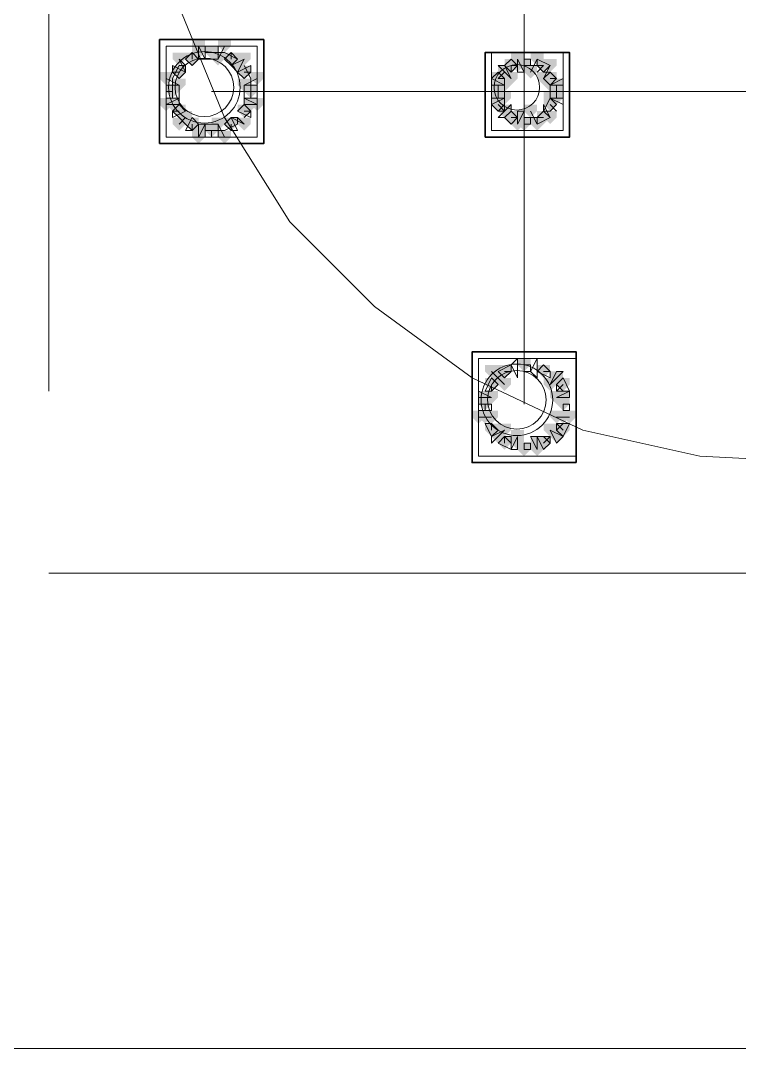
# Model space of a CAD drawing. Header units: millimetres. Extents: x 2315 to 4619, y 1334 to 1897.
# Drawn here: x 3702.79 to 3709.53, y 1530.21 to 1539.86 of the extents above; entities that cross this region are included whole.
import ezdxf

# ---------------------------------------------------------------- set-up
doc = ezdxf.new("R2010")
doc.units = ezdxf.units.MM
doc.linetypes.add('PDF_IMPORT', pattern=[1, 0.8, -0.2])
for name, color, linetype, true_color in [('PDF_10', 7, 'Continuous', 0x00b85c), ('PDF_AXIS', 7, 'Continuous', 0x00b85c), ('PDF_柱构件', 7, 'Continuous', 0x00b85c), ('PDF_转运站初步方案', 7, 'Continuous', 0x00b85c)]:
    doc.layers.add(name, color=color, linetype=linetype, true_color=true_color)
doc.layers.add('PDF_中心线层', color=1, linetype='Continuous')
doc.layers.add('PDF_粗实线层', color=7, linetype='Continuous')

msp = doc.modelspace()

# ---------------------------------------------------------------- hatches: boundary and pattern name
at = {"layer": 'PDF_10', "transparency": 33554559}
for points in [[(3704.5797, 1539.6195), (3704.5186, 1539.6195), (3704.5186, 1539.5584), (3704.5797, 1539.4974), (3704.6408, 1539.5584), (3704.6408, 1539.6195)], [(3704.5797, 1539.6195), (3704.5186, 1539.6195), (3704.5186, 1539.5584), (3704.5797, 1539.4974), (3704.6408, 1539.5584), (3704.6408, 1539.6195)], [(3704.5797, 1539.6195), (3704.5186, 1539.6195), (3704.5186, 1539.5584), (3704.5797, 1539.4974), (3704.6408, 1539.5584), (3704.6408, 1539.6195)], [(3704.3964, 1539.5584), (3704.3354, 1539.5584), (3704.3354, 1539.4974), (3704.3964, 1539.4363), (3704.4575, 1539.4974), (3704.4575, 1539.5584)], [(3704.3964, 1539.5584), (3704.3354, 1539.5584), (3704.3354, 1539.4974), (3704.3964, 1539.4363), (3704.4575, 1539.4974), (3704.4575, 1539.5584)], [(3704.7629, 1539.5584), (3704.7019, 1539.5584), (3704.7019, 1539.4974), (3704.7629, 1539.4363), (3704.824, 1539.4974), (3704.824, 1539.5584)], [(3704.7629, 1539.5584), (3704.7019, 1539.5584), (3704.7019, 1539.4974), (3704.7629, 1539.4363), (3704.824, 1539.4974), (3704.824, 1539.5584)], [(3704.2743, 1539.4363), (3704.2132, 1539.4363), (3704.2132, 1539.3752), (3704.2743, 1539.3141), (3704.3354, 1539.3752), (3704.3354, 1539.4363)], [(3704.2743, 1539.4363), (3704.2132, 1539.4363), (3704.2132, 1539.3752), (3704.2743, 1539.3141), (3704.3354, 1539.3752), (3704.3354, 1539.4363)], [(3704.8851, 1539.4363), (3704.824, 1539.4363), (3704.824, 1539.3752), (3704.8851, 1539.3141), (3704.9462, 1539.3752), (3704.9462, 1539.4363)], [(3704.8851, 1539.4363), (3704.824, 1539.4363), (3704.824, 1539.3752), (3704.8851, 1539.3141), (3704.9462, 1539.3752), (3704.9462, 1539.4363)], [(3707.3894, 1539.4974), (3707.3283, 1539.4974), (3707.3283, 1539.4363), (3707.3894, 1539.3752), (3707.4505, 1539.4363), (3707.4505, 1539.4974)], [(3707.3894, 1539.4974), (3707.3283, 1539.4974), (3707.3283, 1539.4363), (3707.3894, 1539.3752), (3707.4505, 1539.4363), (3707.4505, 1539.4974)], [(3707.5116, 1539.4974), (3707.4505, 1539.4974), (3707.4505, 1539.4363), (3707.5116, 1539.3752), (3707.5727, 1539.4363), (3707.5727, 1539.4974)], [(3707.5116, 1539.4974), (3707.4505, 1539.4974), (3707.4505, 1539.4363), (3707.5116, 1539.3752), (3707.5727, 1539.4363), (3707.5727, 1539.4974)], [(3707.6948, 1539.4974), (3707.6337, 1539.4974), (3707.6337, 1539.4363), (3707.6948, 1539.3752), (3707.7559, 1539.4363), (3707.7559, 1539.4974)], [(3707.6948, 1539.4974), (3707.6337, 1539.4974), (3707.6337, 1539.4363), (3707.6948, 1539.3752), (3707.7559, 1539.4363), (3707.7559, 1539.4974)], [(3707.2673, 1539.3752), (3707.2062, 1539.3752), (3707.2062, 1539.3141), (3707.2673, 1539.253), (3707.3283, 1539.3141), (3707.3283, 1539.3752)], [(3707.2673, 1539.3752), (3707.2062, 1539.3752), (3707.2062, 1539.3141), (3707.2673, 1539.253), (3707.3283, 1539.3141), (3707.3283, 1539.3752)], [(3707.7559, 1539.3752), (3707.6948, 1539.3752), (3707.6948, 1539.3141), (3707.7559, 1539.253), (3707.817, 1539.3141), (3707.817, 1539.3752)], [(3707.7559, 1539.3752), (3707.6948, 1539.3752), (3707.6948, 1539.3141), (3707.7559, 1539.253), (3707.817, 1539.3141), (3707.817, 1539.3752)], [(3704.2132, 1539.253), (3704.1521, 1539.253), (3704.1521, 1539.192), (3704.2132, 1539.1309), (3704.2743, 1539.192), (3704.2743, 1539.253)], [(3704.2132, 1539.253), (3704.1521, 1539.253), (3704.1521, 1539.192), (3704.2132, 1539.1309), (3704.2743, 1539.192), (3704.2743, 1539.253)], [(3704.9462, 1539.253), (3704.8851, 1539.253), (3704.8851, 1539.192), (3704.9462, 1539.1309), (3705.0073, 1539.192), (3705.0073, 1539.253)], [(3704.9462, 1539.253), (3704.8851, 1539.253), (3704.8851, 1539.192), (3704.9462, 1539.1309), (3705.0073, 1539.192), (3705.0073, 1539.253)], [(3704.9462, 1539.253), (3704.8851, 1539.253), (3704.8851, 1539.192), (3704.9462, 1539.1309), (3705.0073, 1539.192), (3705.0073, 1539.253)], [(3707.2673, 1539.253), (3707.2062, 1539.253), (3707.2062, 1539.192), (3707.2673, 1539.1309), (3707.3283, 1539.192), (3707.3283, 1539.253)], [(3707.2673, 1539.253), (3707.2062, 1539.253), (3707.2062, 1539.192), (3707.2673, 1539.1309), (3707.3283, 1539.192), (3707.3283, 1539.253)], [(3707.817, 1539.253), (3707.7559, 1539.253), (3707.7559, 1539.192), (3707.817, 1539.1309), (3707.8781, 1539.192), (3707.8781, 1539.253)], [(3707.817, 1539.253), (3707.7559, 1539.253), (3707.7559, 1539.192), (3707.817, 1539.1309), (3707.8781, 1539.192), (3707.8781, 1539.253)], [(3707.2673, 1539.1309), (3707.2062, 1539.1309), (3707.2062, 1539.0698), (3707.2673, 1539.0087), (3707.3283, 1539.0698), (3707.3283, 1539.1309)], [(3707.2673, 1539.1309), (3707.2062, 1539.1309), (3707.2062, 1539.0698), (3707.2673, 1539.0087), (3707.3283, 1539.0698), (3707.3283, 1539.1309)], [(3707.7559, 1539.1309), (3707.6948, 1539.1309), (3707.6948, 1539.0698), (3707.7559, 1539.0087), (3707.817, 1539.0698), (3707.817, 1539.1309)], [(3707.7559, 1539.1309), (3707.6948, 1539.1309), (3707.6948, 1539.0698), (3707.7559, 1539.0087), (3707.817, 1539.0698), (3707.817, 1539.1309)], [(3704.2743, 1539.0698), (3704.2132, 1539.0698), (3704.2132, 1539.0087), (3704.2743, 1538.9476), (3704.3354, 1539.0087), (3704.3354, 1539.0698)], [(3704.2743, 1539.0698), (3704.2132, 1539.0698), (3704.2132, 1539.0087), (3704.2743, 1538.9476), (3704.3354, 1539.0087), (3704.3354, 1539.0698)], [(3704.8851, 1539.0698), (3704.824, 1539.0698), (3704.824, 1539.0087), (3704.8851, 1538.9476), (3704.9462, 1539.0087), (3704.9462, 1539.0698)], [(3704.8851, 1539.0698), (3704.824, 1539.0698), (3704.824, 1539.0087), (3704.8851, 1538.9476), (3704.9462, 1539.0087), (3704.9462, 1539.0698)], [(3704.3964, 1538.9476), (3704.3354, 1538.9476), (3704.3354, 1538.8866), (3704.3964, 1538.8255), (3704.4575, 1538.8866), (3704.4575, 1538.9476)], [(3704.3964, 1538.9476), (3704.3354, 1538.9476), (3704.3354, 1538.8866), (3704.3964, 1538.8255), (3704.4575, 1538.8866), (3704.4575, 1538.9476)], [(3704.7629, 1538.9476), (3704.7019, 1538.9476), (3704.7019, 1538.8866), (3704.7629, 1538.8255), (3704.824, 1538.8866), (3704.824, 1538.9476)], [(3704.7629, 1538.9476), (3704.7019, 1538.9476), (3704.7019, 1538.8866), (3704.7629, 1538.8255), (3704.824, 1538.8866), (3704.824, 1538.9476)], [(3707.3894, 1539.0087), (3707.3283, 1539.0087), (3707.3283, 1538.9476), (3707.3894, 1538.8866), (3707.4505, 1538.9476), (3707.4505, 1539.0087)], [(3707.3894, 1539.0087), (3707.3283, 1539.0087), (3707.3283, 1538.9476), (3707.3894, 1538.8866), (3707.4505, 1538.9476), (3707.4505, 1539.0087)], [(3707.3894, 1539.0087), (3707.3283, 1539.0087), (3707.3283, 1538.9476), (3707.3894, 1538.8866), (3707.4505, 1538.9476), (3707.4505, 1539.0087)], [(3707.5116, 1538.9476), (3707.4505, 1538.9476), (3707.4505, 1538.8866), (3707.5116, 1538.8255), (3707.5727, 1538.8866), (3707.5727, 1538.9476)], [(3707.5116, 1538.9476), (3707.4505, 1538.9476), (3707.4505, 1538.8866), (3707.5116, 1538.8255), (3707.5727, 1538.8866), (3707.5727, 1538.9476)], [(3707.6948, 1539.0087), (3707.6337, 1539.0087), (3707.6337, 1538.9476), (3707.6948, 1538.8866), (3707.7559, 1538.9476), (3707.7559, 1539.0087)], [(3707.6948, 1539.0087), (3707.6337, 1539.0087), (3707.6337, 1538.9476), (3707.6948, 1538.8866), (3707.7559, 1538.9476), (3707.7559, 1539.0087)], [(3704.5797, 1538.8866), (3704.5186, 1538.8866), (3704.5186, 1538.8255), (3704.5797, 1538.7644), (3704.6408, 1538.8255), (3704.6408, 1538.8866)], [(3704.5797, 1538.8866), (3704.5186, 1538.8866), (3704.5186, 1538.8255), (3704.5797, 1538.7644), (3704.6408, 1538.8255), (3704.6408, 1538.8866)], [(3707.3283, 1536.6265), (3707.2673, 1536.6265), (3707.2673, 1536.5655), (3707.3283, 1536.5044), (3707.3894, 1536.5655), (3707.3894, 1536.6265)], [(3707.3283, 1536.6265), (3707.2673, 1536.6265), (3707.2673, 1536.5655), (3707.3283, 1536.5044), (3707.3894, 1536.5655), (3707.3894, 1536.6265)], [(3707.3283, 1536.6265), (3707.2673, 1536.6265), (3707.2673, 1536.5655), (3707.3283, 1536.5044), (3707.3894, 1536.5655), (3707.3894, 1536.6265)], [(3707.5116, 1536.6876), (3707.4505, 1536.6876), (3707.4505, 1536.6265), (3707.5116, 1536.5655), (3707.5727, 1536.6265), (3707.5727, 1536.6876)], [(3707.5116, 1536.6876), (3707.4505, 1536.6876), (3707.4505, 1536.6265), (3707.5116, 1536.5655), (3707.5727, 1536.6265), (3707.5727, 1536.6876)], [(3707.6948, 1536.6265), (3707.6337, 1536.6265), (3707.6337, 1536.5655), (3707.6948, 1536.5044), (3707.7559, 1536.5655), (3707.7559, 1536.6265)], [(3707.6948, 1536.6265), (3707.6337, 1536.6265), (3707.6337, 1536.5655), (3707.6948, 1536.5044), (3707.7559, 1536.5655), (3707.7559, 1536.6265)], [(3707.2062, 1536.5044), (3707.1451, 1536.5044), (3707.1451, 1536.4433), (3707.2062, 1536.3822), (3707.2673, 1536.4433), (3707.2673, 1536.5044)], [(3707.2062, 1536.5044), (3707.1451, 1536.5044), (3707.1451, 1536.4433), (3707.2062, 1536.3822), (3707.2673, 1536.4433), (3707.2673, 1536.5044)], [(3707.8781, 1536.5044), (3707.817, 1536.5044), (3707.817, 1536.4433), (3707.8781, 1536.3822), (3707.9391, 1536.4433), (3707.9391, 1536.5044)], [(3707.8781, 1536.5044), (3707.817, 1536.5044), (3707.817, 1536.4433), (3707.8781, 1536.3822), (3707.9391, 1536.4433), (3707.9391, 1536.5044)], [(3707.1451, 1536.3211), (3707.084, 1536.3211), (3707.084, 1536.2601), (3707.1451, 1536.199), (3707.2062, 1536.2601), (3707.2062, 1536.3211)], [(3707.1451, 1536.3211), (3707.084, 1536.3211), (3707.084, 1536.2601), (3707.1451, 1536.199), (3707.2062, 1536.2601), (3707.2062, 1536.3211)], [(3707.8781, 1536.3211), (3707.817, 1536.3211), (3707.817, 1536.2601), (3707.8781, 1536.199), (3707.9391, 1536.2601), (3707.9391, 1536.3211)], [(3707.8781, 1536.3211), (3707.817, 1536.3211), (3707.817, 1536.2601), (3707.8781, 1536.199), (3707.9391, 1536.2601), (3707.9391, 1536.3211)], [(3707.2062, 1536.0768), (3707.1451, 1536.0768), (3707.1451, 1536.0157), (3707.2062, 1535.9547), (3707.2673, 1536.0157), (3707.2673, 1536.0768)], [(3707.2062, 1536.0768), (3707.1451, 1536.0768), (3707.1451, 1536.0157), (3707.2062, 1535.9547), (3707.2673, 1536.0157), (3707.2673, 1536.0768)], [(3707.8781, 1536.0768), (3707.817, 1536.0768), (3707.817, 1536.0157), (3707.8781, 1535.9547), (3707.9391, 1536.0157), (3707.9391, 1536.0768)], [(3707.8781, 1536.0768), (3707.817, 1536.0768), (3707.817, 1536.0157), (3707.8781, 1535.9547), (3707.9391, 1536.0157), (3707.9391, 1536.0768)], [(3707.3283, 1535.9547), (3707.2673, 1535.9547), (3707.2673, 1535.8936), (3707.3283, 1535.8325), (3707.3894, 1535.8936), (3707.3894, 1535.9547)], [(3707.3283, 1535.9547), (3707.2673, 1535.9547), (3707.2673, 1535.8936), (3707.3283, 1535.8325), (3707.3894, 1535.8936), (3707.3894, 1535.9547)], [(3707.6948, 1535.9547), (3707.6337, 1535.9547), (3707.6337, 1535.8936), (3707.6948, 1535.8325), (3707.7559, 1535.8936), (3707.7559, 1535.9547)], [(3707.6948, 1535.9547), (3707.6337, 1535.9547), (3707.6337, 1535.8936), (3707.6948, 1535.8325), (3707.7559, 1535.8936), (3707.7559, 1535.9547)], [(3707.5116, 1535.8936), (3707.4505, 1535.8936), (3707.4505, 1535.8325), (3707.5116, 1535.7714), (3707.5727, 1535.8325), (3707.5727, 1535.8936)], [(3707.5116, 1535.8936), (3707.4505, 1535.8936), (3707.4505, 1535.8325), (3707.5116, 1535.7714), (3707.5727, 1535.8325), (3707.5727, 1535.8936)]]:
    msp.add_hatch(color=6, dxfattribs=at).paths.add_polyline_path(points)
at = {"layer": 'PDF_柱构件', "transparency": 33554559}
for points in [[(3704.4575, 1539.6806), (3704.3964, 1539.6806), (3704.3964, 1539.6195), (3704.4575, 1539.5584), (3704.5186, 1539.6195), (3704.5186, 1539.6806)], [(3704.4575, 1539.6195), (3704.3964, 1539.6195), (3704.3964, 1539.5584), (3704.4575, 1539.4974), (3704.5186, 1539.5584), (3704.5186, 1539.6195)], [(3704.7019, 1539.6806), (3704.6408, 1539.6806), (3704.6408, 1539.6195), (3704.7019, 1539.5584), (3704.7629, 1539.6195), (3704.7629, 1539.6806)], [(3704.2743, 1539.5584), (3704.2132, 1539.5584), (3704.2132, 1539.4974), (3704.2743, 1539.4363), (3704.3354, 1539.4974), (3704.3354, 1539.5584)], [(3704.6408, 1539.5584), (3704.5797, 1539.5584), (3704.5797, 1539.4974), (3704.6408, 1539.4363), (3704.7019, 1539.4974), (3704.7019, 1539.5584)], [(3704.8851, 1539.5584), (3704.824, 1539.5584), (3704.824, 1539.4974), (3704.8851, 1539.4363), (3704.9462, 1539.4974), (3704.9462, 1539.5584)], [(3707.4505, 1539.5584), (3707.3894, 1539.5584), (3707.3894, 1539.4974), (3707.4505, 1539.4363), (3707.5116, 1539.4974), (3707.5116, 1539.5584)], [(3707.6337, 1539.5584), (3707.5727, 1539.5584), (3707.5727, 1539.4974), (3707.6337, 1539.4363), (3707.6948, 1539.4974), (3707.6948, 1539.5584)], [(3704.824, 1539.4974), (3704.7629, 1539.4974), (3704.7629, 1539.4363), (3704.824, 1539.3752), (3704.8851, 1539.4363), (3704.8851, 1539.4974)], [(3707.3283, 1539.4363), (3707.2673, 1539.4363), (3707.2673, 1539.3752), (3707.3283, 1539.3141), (3707.3894, 1539.3752), (3707.3894, 1539.4363)], [(3707.4505, 1539.4974), (3707.3894, 1539.4974), (3707.3894, 1539.4363), (3707.4505, 1539.3752), (3707.5116, 1539.4363), (3707.5116, 1539.4974)], [(3707.5727, 1539.4363), (3707.5116, 1539.4363), (3707.5116, 1539.3752), (3707.5727, 1539.3141), (3707.6337, 1539.3752), (3707.6337, 1539.4363)], [(3707.7559, 1539.4974), (3707.6948, 1539.4974), (3707.6948, 1539.4363), (3707.7559, 1539.3752), (3707.817, 1539.4363), (3707.817, 1539.4974)], [(3704.1521, 1539.3752), (3704.091, 1539.3752), (3704.091, 1539.3141), (3704.1521, 1539.253), (3704.2132, 1539.3141), (3704.2132, 1539.3752)], [(3705.0073, 1539.3752), (3704.9462, 1539.3752), (3704.9462, 1539.3141), (3705.0073, 1539.253), (3705.0683, 1539.3141), (3705.0683, 1539.3752)], [(3707.3894, 1539.3752), (3707.3283, 1539.3752), (3707.3283, 1539.3141), (3707.3894, 1539.253), (3707.4505, 1539.3141), (3707.4505, 1539.3752)], [(3707.6948, 1539.3752), (3707.6337, 1539.3752), (3707.6337, 1539.3141), (3707.6948, 1539.253), (3707.7559, 1539.3141), (3707.7559, 1539.3752)], [(3704.2743, 1539.3141), (3704.2132, 1539.3141), (3704.2132, 1539.253), (3704.2743, 1539.192), (3704.3354, 1539.253), (3704.3354, 1539.3141)], [(3704.8851, 1539.3141), (3704.824, 1539.3141), (3704.824, 1539.253), (3704.8851, 1539.192), (3704.9462, 1539.253), (3704.9462, 1539.3141)], [(3707.2673, 1539.3141), (3707.2062, 1539.3141), (3707.2062, 1539.253), (3707.2673, 1539.192), (3707.3283, 1539.253), (3707.3283, 1539.3141)], [(3707.3283, 1539.3141), (3707.2673, 1539.3141), (3707.2673, 1539.253), (3707.3283, 1539.192), (3707.3894, 1539.253), (3707.3894, 1539.3141)], [(3707.7559, 1539.3141), (3707.6948, 1539.3141), (3707.6948, 1539.253), (3707.7559, 1539.192), (3707.817, 1539.253), (3707.817, 1539.3141)], [(3707.817, 1539.3141), (3707.7559, 1539.3141), (3707.7559, 1539.253), (3707.817, 1539.192), (3707.8781, 1539.253), (3707.8781, 1539.3141)], [(3704.1521, 1539.1309), (3704.091, 1539.1309), (3704.091, 1539.0698), (3704.1521, 1539.0087), (3704.2132, 1539.0698), (3704.2132, 1539.1309)], [(3704.2132, 1539.1309), (3704.1521, 1539.1309), (3704.1521, 1539.0698), (3704.2132, 1539.0087), (3704.2743, 1539.0698), (3704.2743, 1539.1309)], [(3704.9462, 1539.1309), (3704.8851, 1539.1309), (3704.8851, 1539.0698), (3704.9462, 1539.0087), (3705.0073, 1539.0698), (3705.0073, 1539.1309)], [(3705.0073, 1539.1309), (3704.9462, 1539.1309), (3704.9462, 1539.0698), (3705.0073, 1539.0087), (3705.0683, 1539.0698), (3705.0683, 1539.1309)], [(3707.2673, 1539.192), (3707.2062, 1539.192), (3707.2062, 1539.1309), (3707.2673, 1539.0698), (3707.3283, 1539.1309), (3707.3283, 1539.192)], [(3707.3283, 1539.192), (3707.2673, 1539.192), (3707.2673, 1539.1309), (3707.3283, 1539.0698), (3707.3894, 1539.1309), (3707.3894, 1539.192)], [(3707.7559, 1539.192), (3707.6948, 1539.192), (3707.6948, 1539.1309), (3707.7559, 1539.0698), (3707.817, 1539.1309), (3707.817, 1539.192)], [(3707.817, 1539.192), (3707.7559, 1539.192), (3707.7559, 1539.1309), (3707.817, 1539.0698), (3707.8781, 1539.1309), (3707.8781, 1539.192)], [(3707.3283, 1539.0698), (3707.2673, 1539.0698), (3707.2673, 1539.0087), (3707.3283, 1538.9476), (3707.3894, 1539.0087), (3707.3894, 1539.0698)], [(3707.5727, 1539.0698), (3707.5116, 1539.0698), (3707.5116, 1539.0087), (3707.5727, 1538.9476), (3707.6337, 1539.0087), (3707.6337, 1539.0698)], [(3704.2743, 1538.9476), (3704.2132, 1538.9476), (3704.2132, 1538.8866), (3704.2743, 1538.8255), (3704.3354, 1538.8866), (3704.3354, 1538.9476)], [(3704.3354, 1539.0087), (3704.2743, 1539.0087), (3704.2743, 1538.9476), (3704.3354, 1538.8866), (3704.3964, 1538.9476), (3704.3964, 1539.0087)], [(3704.6408, 1538.9476), (3704.5797, 1538.9476), (3704.5797, 1538.8866), (3704.6408, 1538.8255), (3704.7019, 1538.8866), (3704.7019, 1538.9476)], [(3704.8851, 1538.9476), (3704.824, 1538.9476), (3704.824, 1538.8866), (3704.8851, 1538.8255), (3704.9462, 1538.8866), (3704.9462, 1538.9476)], [(3707.4505, 1539.0087), (3707.3894, 1539.0087), (3707.3894, 1538.9476), (3707.4505, 1538.8866), (3707.5116, 1538.9476), (3707.5116, 1539.0087)], [(3707.4505, 1538.9476), (3707.3894, 1538.9476), (3707.3894, 1538.8866), (3707.4505, 1538.8255), (3707.5116, 1538.8866), (3707.5116, 1538.9476)], [(3707.6337, 1538.9476), (3707.5727, 1538.9476), (3707.5727, 1538.8866), (3707.6337, 1538.8255), (3707.6948, 1538.8866), (3707.6948, 1538.9476)], [(3707.7559, 1539.0087), (3707.6948, 1539.0087), (3707.6948, 1538.9476), (3707.7559, 1538.8866), (3707.817, 1538.9476), (3707.817, 1539.0087)], [(3704.4575, 1538.8866), (3704.3964, 1538.8866), (3704.3964, 1538.8255), (3704.4575, 1538.7644), (3704.5186, 1538.8255), (3704.5186, 1538.8866)], [(3704.4575, 1538.8255), (3704.3964, 1538.8255), (3704.3964, 1538.7644), (3704.4575, 1538.7033), (3704.5186, 1538.7644), (3704.5186, 1538.8255)], [(3704.7019, 1538.8255), (3704.6408, 1538.8255), (3704.6408, 1538.7644), (3704.7019, 1538.7033), (3704.7629, 1538.7644), (3704.7629, 1538.8255)], [(3707.2062, 1536.6265), (3707.1451, 1536.6265), (3707.1451, 1536.5655), (3707.2062, 1536.5044), (3707.2673, 1536.5655), (3707.2673, 1536.6265)], [(3707.2673, 1536.5655), (3707.2062, 1536.5655), (3707.2062, 1536.5044), (3707.2673, 1536.4433), (3707.3283, 1536.5044), (3707.3283, 1536.5655)], [(3707.817, 1536.5655), (3707.7559, 1536.5655), (3707.7559, 1536.5044), (3707.817, 1536.4433), (3707.8781, 1536.5044), (3707.8781, 1536.5655)], [(3707.3283, 1536.5044), (3707.2673, 1536.5044), (3707.2673, 1536.4433), (3707.3283, 1536.3822), (3707.3894, 1536.4433), (3707.3894, 1536.5044)], [(3707.7559, 1536.5044), (3707.6948, 1536.5044), (3707.6948, 1536.4433), (3707.7559, 1536.3822), (3707.817, 1536.4433), (3707.817, 1536.5044)], [(3707.1451, 1536.3822), (3707.084, 1536.3822), (3707.084, 1536.3211), (3707.1451, 1536.2601), (3707.2062, 1536.3211), (3707.2062, 1536.3822)], [(3707.2062, 1536.3822), (3707.1451, 1536.3822), (3707.1451, 1536.3211), (3707.2062, 1536.2601), (3707.2673, 1536.3211), (3707.2673, 1536.3822)], [(3707.817, 1536.3822), (3707.7559, 1536.3822), (3707.7559, 1536.3211), (3707.817, 1536.2601), (3707.8781, 1536.3211), (3707.8781, 1536.3822)], [(3707.8781, 1536.3822), (3707.817, 1536.3822), (3707.817, 1536.3211), (3707.8781, 1536.2601), (3707.9391, 1536.3211), (3707.9391, 1536.3822)], [(3707.084, 1536.199), (3707.0229, 1536.199), (3707.0229, 1536.1379), (3707.084, 1536.0768), (3707.1451, 1536.1379), (3707.1451, 1536.199)], [(3707.1451, 1536.199), (3707.084, 1536.199), (3707.084, 1536.1379), (3707.1451, 1536.0768), (3707.2062, 1536.1379), (3707.2062, 1536.199)], [(3707.2062, 1536.199), (3707.1451, 1536.199), (3707.1451, 1536.1379), (3707.2062, 1536.0768), (3707.2673, 1536.1379), (3707.2673, 1536.199)], [(3707.817, 1536.199), (3707.7559, 1536.199), (3707.7559, 1536.1379), (3707.817, 1536.0768), (3707.8781, 1536.1379), (3707.8781, 1536.199)], [(3707.8781, 1536.199), (3707.817, 1536.199), (3707.817, 1536.1379), (3707.8781, 1536.0768), (3707.9391, 1536.1379), (3707.9391, 1536.199)], [(3707.9391, 1536.199), (3707.8781, 1536.199), (3707.8781, 1536.1379), (3707.9391, 1536.0768), (3708.0002, 1536.1379), (3708.0002, 1536.199)], [(3707.3283, 1536.0768), (3707.2673, 1536.0768), (3707.2673, 1536.0157), (3707.3283, 1535.9547), (3707.3894, 1536.0157), (3707.3894, 1536.0768)], [(3707.7559, 1536.0768), (3707.6948, 1536.0768), (3707.6948, 1536.0157), (3707.7559, 1535.9547), (3707.817, 1536.0157), (3707.817, 1536.0768)], [(3707.2673, 1536.0157), (3707.2062, 1536.0157), (3707.2062, 1535.9547), (3707.2673, 1535.8936), (3707.3283, 1535.9547), (3707.3283, 1536.0157)], [(3707.4505, 1536.0157), (3707.3894, 1536.0157), (3707.3894, 1535.9547), (3707.4505, 1535.8936), (3707.5116, 1535.9547), (3707.5116, 1536.0157)], [(3707.4505, 1535.9547), (3707.3894, 1535.9547), (3707.3894, 1535.8936), (3707.4505, 1535.8325), (3707.5116, 1535.8936), (3707.5116, 1535.9547)], [(3707.6337, 1535.9547), (3707.5727, 1535.9547), (3707.5727, 1535.8936), (3707.6337, 1535.8325), (3707.6948, 1535.8936), (3707.6948, 1535.9547)], [(3707.817, 1536.0157), (3707.7559, 1536.0157), (3707.7559, 1535.9547), (3707.817, 1535.8936), (3707.8781, 1535.9547), (3707.8781, 1536.0157)], [(3707.6337, 1535.8936), (3707.5727, 1535.8936), (3707.5727, 1535.8325), (3707.6337, 1535.7714), (3707.6948, 1535.8325), (3707.6948, 1535.8936)]]:
    msp.add_hatch(color=6, dxfattribs=at).paths.add_polyline_path(points)
at = {"layer": 'PDF_转运站初步方案', "transparency": 33554559}
for points in [[(3704.5797, 1539.6195), (3704.5186, 1539.6195), (3704.5186, 1539.5584), (3704.5797, 1539.4974), (3704.6408, 1539.5584), (3704.6408, 1539.6195)], [(3704.5797, 1539.6195), (3704.5186, 1539.6195), (3704.5186, 1539.5584), (3704.5797, 1539.4974), (3704.6408, 1539.5584), (3704.6408, 1539.6195)], [(3704.3964, 1539.5584), (3704.3354, 1539.5584), (3704.3354, 1539.4974), (3704.3964, 1539.4363), (3704.4575, 1539.4974), (3704.4575, 1539.5584)], [(3704.3964, 1539.5584), (3704.3354, 1539.5584), (3704.3354, 1539.4974), (3704.3964, 1539.4363), (3704.4575, 1539.4974), (3704.4575, 1539.5584)], [(3704.7629, 1539.5584), (3704.7019, 1539.5584), (3704.7019, 1539.4974), (3704.7629, 1539.4363), (3704.824, 1539.4974), (3704.824, 1539.5584)], [(3704.7629, 1539.5584), (3704.7019, 1539.5584), (3704.7019, 1539.4974), (3704.7629, 1539.4363), (3704.824, 1539.4974), (3704.824, 1539.5584)], [(3704.2743, 1539.4363), (3704.2132, 1539.4363), (3704.2132, 1539.3752), (3704.2743, 1539.3141), (3704.3354, 1539.3752), (3704.3354, 1539.4363)], [(3704.2743, 1539.4363), (3704.2132, 1539.4363), (3704.2132, 1539.3752), (3704.2743, 1539.3141), (3704.3354, 1539.3752), (3704.3354, 1539.4363)], [(3704.8851, 1539.4363), (3704.824, 1539.4363), (3704.824, 1539.3752), (3704.8851, 1539.3141), (3704.9462, 1539.3752), (3704.9462, 1539.4363)], [(3704.8851, 1539.4363), (3704.824, 1539.4363), (3704.824, 1539.3752), (3704.8851, 1539.3141), (3704.9462, 1539.3752), (3704.9462, 1539.4363)], [(3707.3894, 1539.4974), (3707.3283, 1539.4974), (3707.3283, 1539.4363), (3707.3894, 1539.3752), (3707.4505, 1539.4363), (3707.4505, 1539.4974)], [(3707.3894, 1539.4974), (3707.3283, 1539.4974), (3707.3283, 1539.4363), (3707.3894, 1539.3752), (3707.4505, 1539.4363), (3707.4505, 1539.4974)], [(3707.5116, 1539.4974), (3707.4505, 1539.4974), (3707.4505, 1539.4363), (3707.5116, 1539.3752), (3707.5727, 1539.4363), (3707.5727, 1539.4974)], [(3707.5116, 1539.4974), (3707.4505, 1539.4974), (3707.4505, 1539.4363), (3707.5116, 1539.3752), (3707.5727, 1539.4363), (3707.5727, 1539.4974)], [(3707.6948, 1539.4974), (3707.6337, 1539.4974), (3707.6337, 1539.4363), (3707.6948, 1539.3752), (3707.7559, 1539.4363), (3707.7559, 1539.4974)], [(3707.6948, 1539.4974), (3707.6337, 1539.4974), (3707.6337, 1539.4363), (3707.6948, 1539.3752), (3707.7559, 1539.4363), (3707.7559, 1539.4974)], [(3707.2673, 1539.3752), (3707.2062, 1539.3752), (3707.2062, 1539.3141), (3707.2673, 1539.253), (3707.3283, 1539.3141), (3707.3283, 1539.3752)], [(3707.2673, 1539.3752), (3707.2062, 1539.3752), (3707.2062, 1539.3141), (3707.2673, 1539.253), (3707.3283, 1539.3141), (3707.3283, 1539.3752)], [(3707.7559, 1539.3752), (3707.6948, 1539.3752), (3707.6948, 1539.3141), (3707.7559, 1539.253), (3707.817, 1539.3141), (3707.817, 1539.3752)], [(3707.7559, 1539.3752), (3707.6948, 1539.3752), (3707.6948, 1539.3141), (3707.7559, 1539.253), (3707.817, 1539.3141), (3707.817, 1539.3752)], [(3704.2132, 1539.253), (3704.1521, 1539.253), (3704.1521, 1539.192), (3704.2132, 1539.1309), (3704.2743, 1539.192), (3704.2743, 1539.253)], [(3704.2132, 1539.253), (3704.1521, 1539.253), (3704.1521, 1539.192), (3704.2132, 1539.1309), (3704.2743, 1539.192), (3704.2743, 1539.253)], [(3704.9462, 1539.253), (3704.8851, 1539.253), (3704.8851, 1539.192), (3704.9462, 1539.1309), (3705.0073, 1539.192), (3705.0073, 1539.253)], [(3704.9462, 1539.253), (3704.8851, 1539.253), (3704.8851, 1539.192), (3704.9462, 1539.1309), (3705.0073, 1539.192), (3705.0073, 1539.253)], [(3707.2673, 1539.253), (3707.2062, 1539.253), (3707.2062, 1539.192), (3707.2673, 1539.1309), (3707.3283, 1539.192), (3707.3283, 1539.253)], [(3707.2673, 1539.253), (3707.2062, 1539.253), (3707.2062, 1539.192), (3707.2673, 1539.1309), (3707.3283, 1539.192), (3707.3283, 1539.253)], [(3707.817, 1539.253), (3707.7559, 1539.253), (3707.7559, 1539.192), (3707.817, 1539.1309), (3707.8781, 1539.192), (3707.8781, 1539.253)], [(3707.817, 1539.253), (3707.7559, 1539.253), (3707.7559, 1539.192), (3707.817, 1539.1309), (3707.8781, 1539.192), (3707.8781, 1539.253)], [(3707.2673, 1539.1309), (3707.2062, 1539.1309), (3707.2062, 1539.0698), (3707.2673, 1539.0087), (3707.3283, 1539.0698), (3707.3283, 1539.1309)], [(3707.2673, 1539.1309), (3707.2062, 1539.1309), (3707.2062, 1539.0698), (3707.2673, 1539.0087), (3707.3283, 1539.0698), (3707.3283, 1539.1309)], [(3707.7559, 1539.1309), (3707.6948, 1539.1309), (3707.6948, 1539.0698), (3707.7559, 1539.0087), (3707.817, 1539.0698), (3707.817, 1539.1309)], [(3707.7559, 1539.1309), (3707.6948, 1539.1309), (3707.6948, 1539.0698), (3707.7559, 1539.0087), (3707.817, 1539.0698), (3707.817, 1539.1309)], [(3704.2743, 1539.0698), (3704.2132, 1539.0698), (3704.2132, 1539.0087), (3704.2743, 1538.9476), (3704.3354, 1539.0087), (3704.3354, 1539.0698)], [(3704.2743, 1539.0698), (3704.2132, 1539.0698), (3704.2132, 1539.0087), (3704.2743, 1538.9476), (3704.3354, 1539.0087), (3704.3354, 1539.0698)], [(3704.8851, 1539.0698), (3704.824, 1539.0698), (3704.824, 1539.0087), (3704.8851, 1538.9476), (3704.9462, 1539.0087), (3704.9462, 1539.0698)], [(3704.8851, 1539.0698), (3704.824, 1539.0698), (3704.824, 1539.0087), (3704.8851, 1538.9476), (3704.9462, 1539.0087), (3704.9462, 1539.0698)], [(3704.3964, 1538.9476), (3704.3354, 1538.9476), (3704.3354, 1538.8866), (3704.3964, 1538.8255), (3704.4575, 1538.8866), (3704.4575, 1538.9476)], [(3704.3964, 1538.9476), (3704.3354, 1538.9476), (3704.3354, 1538.8866), (3704.3964, 1538.8255), (3704.4575, 1538.8866), (3704.4575, 1538.9476)], [(3704.7629, 1538.9476), (3704.7019, 1538.9476), (3704.7019, 1538.8866), (3704.7629, 1538.8255), (3704.824, 1538.8866), (3704.824, 1538.9476)], [(3704.7629, 1538.9476), (3704.7019, 1538.9476), (3704.7019, 1538.8866), (3704.7629, 1538.8255), (3704.824, 1538.8866), (3704.824, 1538.9476)], [(3707.3894, 1539.0087), (3707.3283, 1539.0087), (3707.3283, 1538.9476), (3707.3894, 1538.8866), (3707.4505, 1538.9476), (3707.4505, 1539.0087)], [(3707.3894, 1539.0087), (3707.3283, 1539.0087), (3707.3283, 1538.9476), (3707.3894, 1538.8866), (3707.4505, 1538.9476), (3707.4505, 1539.0087)], [(3707.5116, 1538.9476), (3707.4505, 1538.9476), (3707.4505, 1538.8866), (3707.5116, 1538.8255), (3707.5727, 1538.8866), (3707.5727, 1538.9476)], [(3707.5116, 1538.9476), (3707.4505, 1538.9476), (3707.4505, 1538.8866), (3707.5116, 1538.8255), (3707.5727, 1538.8866), (3707.5727, 1538.9476)], [(3707.6948, 1539.0087), (3707.6337, 1539.0087), (3707.6337, 1538.9476), (3707.6948, 1538.8866), (3707.7559, 1538.9476), (3707.7559, 1539.0087)], [(3707.6948, 1539.0087), (3707.6337, 1539.0087), (3707.6337, 1538.9476), (3707.6948, 1538.8866), (3707.7559, 1538.9476), (3707.7559, 1539.0087)], [(3704.5797, 1538.8866), (3704.5186, 1538.8866), (3704.5186, 1538.8255), (3704.5797, 1538.7644), (3704.6408, 1538.8255), (3704.6408, 1538.8866)], [(3704.5797, 1538.8866), (3704.5186, 1538.8866), (3704.5186, 1538.8255), (3704.5797, 1538.7644), (3704.6408, 1538.8255), (3704.6408, 1538.8866)], [(3707.3283, 1536.6265), (3707.2673, 1536.6265), (3707.2673, 1536.5655), (3707.3283, 1536.5044), (3707.3894, 1536.5655), (3707.3894, 1536.6265)], [(3707.3283, 1536.6265), (3707.2673, 1536.6265), (3707.2673, 1536.5655), (3707.3283, 1536.5044), (3707.3894, 1536.5655), (3707.3894, 1536.6265)], [(3707.5116, 1536.6876), (3707.4505, 1536.6876), (3707.4505, 1536.6265), (3707.5116, 1536.5655), (3707.5727, 1536.6265), (3707.5727, 1536.6876)], [(3707.5116, 1536.6876), (3707.4505, 1536.6876), (3707.4505, 1536.6265), (3707.5116, 1536.5655), (3707.5727, 1536.6265), (3707.5727, 1536.6876)], [(3707.6948, 1536.6265), (3707.6337, 1536.6265), (3707.6337, 1536.5655), (3707.6948, 1536.5044), (3707.7559, 1536.5655), (3707.7559, 1536.6265)], [(3707.6948, 1536.6265), (3707.6337, 1536.6265), (3707.6337, 1536.5655), (3707.6948, 1536.5044), (3707.7559, 1536.5655), (3707.7559, 1536.6265)], [(3707.2062, 1536.5044), (3707.1451, 1536.5044), (3707.1451, 1536.4433), (3707.2062, 1536.3822), (3707.2673, 1536.4433), (3707.2673, 1536.5044)], [(3707.2062, 1536.5044), (3707.1451, 1536.5044), (3707.1451, 1536.4433), (3707.2062, 1536.3822), (3707.2673, 1536.4433), (3707.2673, 1536.5044)], [(3707.8781, 1536.5044), (3707.817, 1536.5044), (3707.817, 1536.4433), (3707.8781, 1536.3822), (3707.9391, 1536.4433), (3707.9391, 1536.5044)], [(3707.8781, 1536.5044), (3707.817, 1536.5044), (3707.817, 1536.4433), (3707.8781, 1536.3822), (3707.9391, 1536.4433), (3707.9391, 1536.5044)], [(3707.1451, 1536.3211), (3707.084, 1536.3211), (3707.084, 1536.2601), (3707.1451, 1536.199), (3707.2062, 1536.2601), (3707.2062, 1536.3211)], [(3707.1451, 1536.3211), (3707.084, 1536.3211), (3707.084, 1536.2601), (3707.1451, 1536.199), (3707.2062, 1536.2601), (3707.2062, 1536.3211)], [(3707.8781, 1536.3211), (3707.817, 1536.3211), (3707.817, 1536.2601), (3707.8781, 1536.199), (3707.9391, 1536.2601), (3707.9391, 1536.3211)], [(3707.8781, 1536.3211), (3707.817, 1536.3211), (3707.817, 1536.2601), (3707.8781, 1536.199), (3707.9391, 1536.2601), (3707.9391, 1536.3211)], [(3707.2062, 1536.0768), (3707.1451, 1536.0768), (3707.1451, 1536.0157), (3707.2062, 1535.9547), (3707.2673, 1536.0157), (3707.2673, 1536.0768)], [(3707.2062, 1536.0768), (3707.1451, 1536.0768), (3707.1451, 1536.0157), (3707.2062, 1535.9547), (3707.2673, 1536.0157), (3707.2673, 1536.0768)], [(3707.8781, 1536.0768), (3707.817, 1536.0768), (3707.817, 1536.0157), (3707.8781, 1535.9547), (3707.9391, 1536.0157), (3707.9391, 1536.0768)], [(3707.8781, 1536.0768), (3707.817, 1536.0768), (3707.817, 1536.0157), (3707.8781, 1535.9547), (3707.9391, 1536.0157), (3707.9391, 1536.0768)], [(3707.3283, 1535.9547), (3707.2673, 1535.9547), (3707.2673, 1535.8936), (3707.3283, 1535.8325), (3707.3894, 1535.8936), (3707.3894, 1535.9547)], [(3707.3283, 1535.9547), (3707.2673, 1535.9547), (3707.2673, 1535.8936), (3707.3283, 1535.8325), (3707.3894, 1535.8936), (3707.3894, 1535.9547)], [(3707.6948, 1535.9547), (3707.6337, 1535.9547), (3707.6337, 1535.8936), (3707.6948, 1535.8325), (3707.7559, 1535.8936), (3707.7559, 1535.9547)], [(3707.6948, 1535.9547), (3707.6337, 1535.9547), (3707.6337, 1535.8936), (3707.6948, 1535.8325), (3707.7559, 1535.8936), (3707.7559, 1535.9547)], [(3707.5116, 1535.8936), (3707.4505, 1535.8936), (3707.4505, 1535.8325), (3707.5116, 1535.7714), (3707.5727, 1535.8325), (3707.5727, 1535.8936)], [(3707.5116, 1535.8936), (3707.4505, 1535.8936), (3707.4505, 1535.8325), (3707.5116, 1535.7714), (3707.5727, 1535.8325), (3707.5727, 1535.8936)]]:
    msp.add_hatch(color=6, dxfattribs=at).paths.add_polyline_path(points)

# ---------------------------------------------------------------- linework, layer by layer
at = {"layer": 'PDF_10', "color": 6, "lineweight": 18}
for points in [[(3704.3964, 1539.4974), (3704.3964, 1539.5584), (3704.3354, 1539.4974)], [(3704.6408, 1539.5584), (3704.5186, 1539.5584)], [(3704.824, 1539.4974), (3704.7019, 1539.5584)], [(3704.7629, 1539.4974), (3704.7629, 1539.5584)], [(3704.2743, 1539.4363), (3704.2132, 1539.3141)], [(3704.9462, 1539.3141), (3704.8851, 1539.4363)], [(3707.4505, 1539.4363), (3707.3894, 1539.4363), (3707.3894, 1539.3752)], [(3707.5727, 1539.4363), (3707.5116, 1539.4363), (3707.5116, 1539.4974)], [(3707.6337, 1539.3752), (3707.6948, 1539.4363), (3707.6337, 1539.4363)], [(3704.2743, 1539.3752), (3704.2132, 1539.3752)], [(3704.8851, 1539.3752), (3704.9462, 1539.3752)], [(3707.3283, 1539.3752), (3707.2673, 1539.3141), (3707.3283, 1539.3141)], [(3707.7559, 1539.3141), (3707.817, 1539.3141), (3707.7559, 1539.3752)], [(3704.2132, 1539.253), (3704.2132, 1539.1309)], [(3704.9462, 1539.1309), (3704.9462, 1539.253)], [(3707.2673, 1539.253), (3707.2673, 1539.1309)], [(3707.817, 1539.1309), (3707.817, 1539.253)], [(3704.2132, 1539.192), (3704.1521, 1539.192)], [(3707.2673, 1539.192), (3707.2062, 1539.192)], [(3707.7559, 1539.192), (3707.817, 1539.192)], [(3707.2673, 1539.0698), (3707.3283, 1539.0087)], [(3707.3283, 1539.0698), (3707.2673, 1539.0087)], [(3707.7559, 1539.0087), (3707.817, 1539.0698)], [(3707.7559, 1539.0698), (3707.817, 1539.0087)], [(3704.2743, 1539.0087), (3704.2132, 1539.0087), (3704.2743, 1538.9476)], [(3704.8851, 1538.9476), (3704.9462, 1539.0087), (3704.8851, 1539.0087)], [(3707.3894, 1538.9476), (3707.4505, 1538.9476)], [(3707.5116, 1538.9476), (3707.5116, 1538.8866), (3707.5727, 1538.8866)], [(3707.6948, 1538.9476), (3707.6337, 1538.9476), (3707.6948, 1538.9476)], [(3704.3354, 1538.8866), (3704.3964, 1538.8255), (3704.3964, 1538.8866)], [(3704.7019, 1538.8255), (3704.824, 1538.8866)], [(3704.7629, 1538.8866), (3704.7629, 1538.8255)], [(3704.5186, 1538.8255), (3704.6408, 1538.8255)], [(3704.5797, 1538.8255), (3704.5797, 1538.7644)], [(3707.5116, 1536.5655), (3707.5116, 1536.6265), (3707.5727, 1536.6265)], [(3707.3283, 1536.5655), (3707.3894, 1536.5655)], [(3707.7559, 1536.5655), (3707.6948, 1536.5655), (3707.7559, 1536.5655)], [(3707.2062, 1536.4433), (3707.2062, 1536.3822), (3707.2062, 1536.4433)], [(3707.817, 1536.4433), (3707.8781, 1536.3822)], [(3707.817, 1536.3822), (3707.8781, 1536.4433)], [(3707.1451, 1536.199), (3707.1451, 1536.2601), (3707.2062, 1536.2601)], [(3707.9391, 1536.2601), (3707.8781, 1536.2601), (3707.8781, 1536.199)], [(3707.2062, 1536.0157), (3707.2062, 1536.0768), (3707.2062, 1536.0157)], [(3707.8781, 1536.0768), (3707.817, 1536.0157)], [(3707.817, 1536.0768), (3707.8781, 1536.0157)], [(3707.3894, 1535.8936), (3707.3283, 1535.9547), (3707.3283, 1535.8936)], [(3707.7559, 1535.9547), (3707.6948, 1535.8936)], [(3707.6948, 1535.9547), (3707.7559, 1535.8936)], [(3707.5727, 1535.8325), (3707.5116, 1535.8325), (3707.5116, 1535.8936)]]:
    msp.add_lwpolyline(points, dxfattribs=at)
at = {"layer": 'PDF_AXIS', "color": 6, "lineweight": 18}
for points in [[(3704.1521, 1538.7644), (3704.1521, 1539.6195), (3705.0073, 1539.6195), (3705.0073, 1538.7644)], [(3707.2062, 1538.8255), (3707.2062, 1539.5584), (3707.8781, 1539.5584), (3707.8781, 1538.8255)], [(3708.0002, 1535.7714), (3708.0002, 1536.6876), (3707.084, 1536.6876), (3707.084, 1535.7714)]]:
    msp.add_lwpolyline(points, close=True, dxfattribs=at)
at = {"layer": 'PDF_中心线层', "color": 5, "linetype": 'PDF_IMPORT', "lineweight": 18, "ltscale": 14.048656}
msp.add_lwpolyline([(3703.0527, 1534.672), (3773.0516, 1534.672), (3773.0516, 1561.6698), (3703.0527, 1561.6698), (3703.0527, 1534.672)], dxfattribs=at)
at = {"layer": 'PDF_中心线层', "color": 6, "lineweight": 18}
for points in [[(3707.5116, 1547.1325), (3707.5116, 1536.2601)], [(3704.03, 1541.6352), (3704.03, 1541.1466), (3704.2743, 1539.986), (3704.7019, 1538.9476), (3705.3127, 1537.9703), (3706.1067, 1537.1763), (3707.0229, 1536.5044), (3708.0613, 1536.0157), (3709.1608, 1535.7714), (3710.3213, 1535.7103), (3711.4208, 1535.8325), (3712.5202, 1536.199), (3713.07, 1536.5655)], [(3704.5797, 1539.192), (3715.5132, 1539.192)]]:
    msp.add_lwpolyline(points, dxfattribs=at)
at = {"layer": 'PDF_柱构件', "color": 6, "lineweight": 18}
for points in [[(3704.4575, 1539.6195), (3704.5186, 1539.4974), (3704.4575, 1539.4974)], [(3704.6408, 1539.4974), (3704.5186, 1539.4974), (3704.5186, 1539.6195), (3704.6408, 1539.6195)], [(3704.7019, 1539.6195), (3704.6408, 1539.4974)], [(3704.4575, 1539.4974), (3704.3964, 1539.4363), (3704.3354, 1539.4974), (3704.3964, 1539.5584)], [(3704.7629, 1539.4363), (3704.7019, 1539.4974), (3704.7629, 1539.5584), (3704.824, 1539.4974)], [(3704.3354, 1539.3752), (3704.2743, 1539.3141), (3704.2132, 1539.3752), (3704.2132, 1539.4363)], [(3704.2743, 1539.4974), (3704.3354, 1539.4363), (3704.3354, 1539.3752)], [(3704.8851, 1539.4974), (3704.824, 1539.3752), (3704.7629, 1539.4363)], [(3704.8851, 1539.3141), (3704.824, 1539.3752), (3704.9462, 1539.4363), (3704.9462, 1539.3752)], [(3707.3283, 1539.4363), (3707.3894, 1539.3141), (3707.2673, 1539.4363)], [(3707.4505, 1539.4363), (3707.3894, 1539.3752), (3707.3283, 1539.4363), (3707.3894, 1539.4974)], [(3707.4505, 1539.4974), (3707.5116, 1539.3752), (3707.4505, 1539.3752)], [(3707.5727, 1539.4363), (3707.5116, 1539.4363), (3707.5116, 1539.4974), (3707.5727, 1539.4974)], [(3707.6337, 1539.4974), (3707.5727, 1539.3752)], [(3707.6948, 1539.3752), (3707.6337, 1539.4363), (3707.6337, 1539.4974), (3707.7559, 1539.4363)], [(3707.7559, 1539.4363), (3707.6948, 1539.3141)], [(3707.3283, 1539.3141), (3707.3283, 1539.253), (3707.2062, 1539.3141), (3707.2673, 1539.3752)], [(3707.7559, 1539.253), (3707.6948, 1539.3141), (3707.7559, 1539.3752), (3707.817, 1539.3141)], [(3704.1521, 1539.3141), (3704.2743, 1539.253)], [(3704.2743, 1539.253), (3704.2743, 1539.1309), (3704.1521, 1539.1309), (3704.1521, 1539.253)], [(3705.0073, 1539.3141), (3704.8851, 1539.253)], [(3704.8851, 1539.1309), (3704.8851, 1539.253), (3705.0073, 1539.253), (3705.0073, 1539.1309)], [(3707.2062, 1539.3141), (3707.3283, 1539.253), (3707.2062, 1539.253)], [(3707.3283, 1539.253), (3707.3283, 1539.1309), (3707.2062, 1539.1309), (3707.2062, 1539.253)], [(3707.8781, 1539.253), (3707.7559, 1539.253), (3707.8781, 1539.3141)], [(3707.7559, 1539.1309), (3707.7559, 1539.253), (3707.8781, 1539.253), (3707.8781, 1539.1309)], [(3704.1521, 1539.0698), (3704.2743, 1539.1309), (3704.2743, 1539.0698)], [(3705.0073, 1539.0698), (3704.8851, 1539.0698), (3704.8851, 1539.1309)], [(3707.2062, 1539.1309), (3707.3283, 1539.1309), (3707.2062, 1539.0698)], [(3707.3283, 1539.1309), (3707.3283, 1539.0087), (3707.2673, 1539.0087), (3707.2062, 1539.0698)], [(3707.6948, 1539.0087), (3707.7559, 1539.1309), (3707.817, 1539.0698), (3707.7559, 1539.0087)], [(3707.8781, 1539.0698), (3707.7559, 1539.1309), (3707.8781, 1539.1309)], [(3704.2743, 1539.0698), (3704.3354, 1539.0087), (3704.2132, 1538.9476), (3704.2132, 1539.0087)], [(3704.824, 1539.0087), (3704.8851, 1539.0698), (3704.9462, 1539.0087), (3704.9462, 1538.9476)], [(3707.2673, 1538.9476), (3707.3894, 1539.0698), (3707.3894, 1539.0087), (3707.3283, 1538.9476)], [(3707.7559, 1538.9476), (3707.6948, 1539.0087), (3707.6948, 1539.0698)], [(3704.2743, 1538.8866), (3704.3354, 1538.9476)], [(3704.3964, 1538.9476), (3704.4575, 1538.8866), (3704.3964, 1538.8255), (3704.3354, 1538.8255)], [(3704.7019, 1538.8866), (3704.7629, 1538.9476), (3704.824, 1538.8255), (3704.7629, 1538.8255)], [(3704.8851, 1538.8866), (3704.7629, 1538.9476), (3704.824, 1538.9476)], [(3707.3894, 1539.0087), (3707.4505, 1538.9476), (3707.3894, 1538.8866), (3707.3283, 1538.9476)], [(3707.4505, 1538.8866), (3707.4505, 1539.0087), (3707.5116, 1539.0087)], [(3707.5116, 1538.9476), (3707.5727, 1538.9476), (3707.5727, 1538.8866), (3707.5116, 1538.8866)], [(3707.6337, 1538.8866), (3707.5727, 1539.0087)], [(3707.6337, 1538.9476), (3707.6948, 1539.0087), (3707.7559, 1538.9476), (3707.6337, 1538.8866)], [(3704.4575, 1538.7644), (3704.4575, 1538.8866), (3704.5186, 1538.8866)], [(3704.5186, 1538.8866), (3704.6408, 1538.8866), (3704.6408, 1538.7644), (3704.5186, 1538.7644)], [(3704.7019, 1538.7644), (3704.6408, 1538.8866)], [(3707.3283, 1536.5044), (3707.3894, 1536.5655), (3707.3894, 1536.6265), (3707.2673, 1536.5655)], [(3707.3894, 1536.6265), (3707.4505, 1536.5044), (3707.4505, 1536.5655), (3707.4505, 1536.6876)], [(3707.5116, 1536.5655), (3707.5727, 1536.5655), (3707.5727, 1536.6265), (3707.5116, 1536.6265)], [(3707.6337, 1536.6876), (3707.5727, 1536.5655), (3707.6337, 1536.5044), (3707.6337, 1536.6265)], [(3707.6337, 1536.5655), (3707.7559, 1536.5044), (3707.7559, 1536.5655), (3707.6948, 1536.6265)], [(3707.2062, 1536.5655), (3707.3283, 1536.4433)], [(3707.817, 1536.5655), (3707.7559, 1536.4433), (3707.8781, 1536.5655)], [(3707.2062, 1536.3822), (3707.2673, 1536.4433), (3707.2062, 1536.5044), (3707.1451, 1536.3822)], [(3707.817, 1536.4433), (3707.817, 1536.3822), (3707.9391, 1536.3822), (3707.8781, 1536.5044)], [(3707.084, 1536.3211), (3707.2062, 1536.3211), (3707.084, 1536.3822)], [(3707.9391, 1536.3822), (3707.817, 1536.3211), (3707.9391, 1536.3211)], [(3707.2062, 1536.199), (3707.2062, 1536.2601), (3707.084, 1536.2601), (3707.084, 1536.199)], [(3707.8781, 1536.2601), (3707.8781, 1536.199), (3707.9391, 1536.199), (3707.9391, 1536.2601)], [(3707.084, 1536.1379), (3707.2062, 1536.1379)], [(3707.9391, 1536.1379), (3707.817, 1536.1379)], [(3707.2673, 1536.0157), (3707.2062, 1536.0768), (3707.1451, 1536.0768), (3707.2062, 1535.9547)], [(3707.817, 1536.0768), (3707.817, 1536.0157), (3707.8781, 1535.9547), (3707.9391, 1536.0768)], [(3707.2062, 1535.8936), (3707.3283, 1536.0157), (3707.2062, 1535.9547)], [(3707.3894, 1535.9547), (3707.3283, 1535.9547), (3707.2673, 1535.8936), (3707.3894, 1535.8325)], [(3707.4505, 1535.8325), (3707.4505, 1535.9547), (3707.3894, 1535.8325)], [(3707.6337, 1535.8325), (3707.6337, 1535.9547), (3707.5727, 1535.9547)], [(3707.7559, 1535.9547), (3707.6337, 1535.9547), (3707.6948, 1535.8325), (3707.7559, 1535.8936)], [(3707.8781, 1535.9547), (3707.7559, 1536.0157), (3707.817, 1535.8936)], [(3707.5727, 1535.8936), (3707.5116, 1535.8936), (3707.5116, 1535.8325), (3707.5727, 1535.8325)]]:
    msp.add_lwpolyline(points, close=True, dxfattribs=at)
for points in [[(3704.7019, 1539.5584), (3704.6408, 1539.5584)], [(3704.3354, 1539.4363), (3704.2743, 1539.4363)], [(3707.6337, 1539.4363), (3707.5727, 1539.4363)], [(3707.7559, 1539.3752), (3707.6948, 1539.3752)], [(3704.2132, 1539.3141), (3704.2132, 1539.253)], [(3704.9462, 1539.253), (3704.9462, 1539.3141)], [(3704.2743, 1538.9476), (3704.3354, 1538.8866)], [(3704.824, 1538.8866), (3704.824, 1538.9476)], [(3707.5727, 1538.9476), (3707.6337, 1538.9476)], [(3707.6948, 1539.0087), (3707.7559, 1539.0087)], [(3704.6408, 1538.8255), (3704.7019, 1538.8255)], [(3707.4505, 1536.5655), (3707.4505, 1536.6265)], [(3707.6337, 1536.6265), (3707.6337, 1536.5655)]]:
    msp.add_lwpolyline(points, dxfattribs=at)
at = {"layer": 'PDF_粗实线层', "color": 6, "lineweight": 35}
for points in [[(3704.091, 1538.7033), (3704.091, 1539.6806), (3705.0683, 1539.6806), (3705.0683, 1538.7033)], [(3707.1451, 1538.7644), (3707.9391, 1538.7644), (3707.9391, 1539.5584), (3707.1451, 1539.5584)], [(3708.0002, 1535.7103), (3708.0002, 1536.7487), (3707.0229, 1536.7487), (3707.0229, 1535.7103)]]:
    msp.add_lwpolyline(points, close=True, dxfattribs=at)
at = {"layer": 'PDF_转运站初步方案', "color": 142, "lineweight": 5, "true_color": 0x00a5dd}
msp.add_lwpolyline([(3419.9417, 1530.213), (4209.9037, 1530.213)], dxfattribs=at)
at = {"layer": 'PDF_转运站初步方案', "color": 6, "lineweight": 18}
for centre, radius in [((3704.5118, 1539.2318), 0.3359), ((3704.5118, 1539.2318), 0.2749), ((3707.4438, 1539.2318), 0.2138), ((3707.4438, 1539.2318), 0.2138), ((3707.4438, 1536.2997), 0.3359), ((3707.4438, 1536.2997), 0.2749)]:
    msp.add_circle(centre, radius, dxfattribs=at)

doc.saveas('drawing.dxf')
